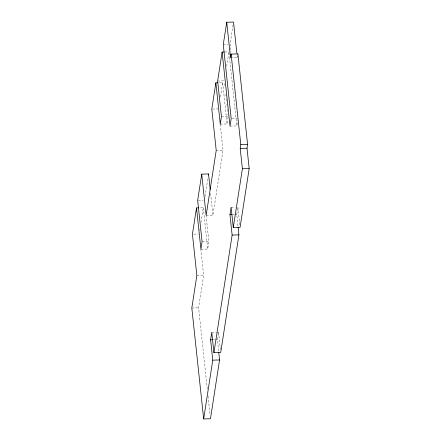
<?xml version="1.0" encoding="UTF-8"?>
<svg xmlns="http://www.w3.org/2000/svg" width="441" height="441" viewBox="0 0 441 441"><rect width="100%" height="100%" fill="white"/><g stroke="black" fill="none" stroke-linecap="round" stroke-linejoin="round"><path stroke-width="0.33" stroke-dasharray="2.21 1.65" d="M199.823 230.163L199.994 229.066M201.008 222.501L203.295 207.722L199.216 207.843M205.048 196.388L207.761 178.875M220.45 96.86L222.65 82.627L218.576 82.748M226.668 66.354L228.818 52.468M233.091 24.839L230.07 44.359L230.913 52.253M207.298 389.133L198.61 307.835L203.643 275.311L200.887 249.49M200.92 249.237L207.711 249.044L208.869 241.536L206.179 216.36M206.145 215.462L212.937 215.263L223.003 150.216L220.241 124.395M220.274 124.141L227.065 123.949L228.229 116.441L227.991 114.219M230.533 57.843L237.33 57.644L237.534 56.31M230.031 126.109L236.823 125.917L237.622 120.757M218.615 351.064L217.391 339.62L218.549 332.117L216.514 332.172M237.969 225.968L236.745 214.524L237.908 207.022L239.81 224.816M223.278 44.552L228.036 44.414M224.833 51.983L228.912 51.862M217.634 81.039L224.425 80.846M212.474 109.076L217.909 108.921M221.437 116.633L228.229 116.441M231.872 118.585L237.308 118.431M216.211 150.409L223.003 150.216M198.34 200.396L203.097 200.258M231.117 207.215L235.191 207.099M232.672 214.64L234.033 214.602M234.711 214.585L236.745 214.524M193.797 234.149L198.549 234.011M202.077 241.729L208.869 241.536M196.851 275.504L203.643 275.311M191.818 308.027L198.61 307.835M211.757 332.31L215.836 332.194M213.312 339.735L214.673 339.697M215.351 339.68L217.391 339.62M237.087 55.423L237.33 57.644M228.973 52.473L229.43 56.735M229.496 57.341L236.823 125.917M224.723 83.625L224.899 85.295M225.853 94.192L226.029 95.862M226.387 99.197L226.564 100.868M226.922 104.203L227.038 105.316M227.517 109.765L227.694 111.435M222.65 82.627L227.065 123.949M210.589 193.318L212.937 215.263M218.549 332.117L220.456 349.911M203.295 207.722L207.711 249.044M208.042 396.068L209.993 414.347"/><path stroke-width="0.66" d="M198.538 207.86L196.504 207.92L192.436 234.188L196.851 275.504L191.818 308.027L203.67 418.95L210.467 418.757L219.563 359.961L218.747 352.331M210.175 189.443L208.521 173.947L201.73 174.14L197.662 200.412L202.077 241.729L200.92 249.237L196.504 207.92M217.898 82.765L215.858 82.825L211.796 109.092L216.211 150.409L206.145 215.462L201.73 174.14M224.155 51.999L222.115 52.06L217.634 81.039L221.437 116.633L220.274 124.141L215.858 82.825M236.85 53.196L233.521 22.05L226.729 22.243L223.278 44.552L231.194 118.607L230.031 126.109L222.115 52.06M208.35 175.044L208.521 173.947M238.107 227.236L238.923 234.866L220.726 352.458L213.935 352.651L232.131 235.059L229.954 214.717L231.117 207.215L233.289 227.556L240.08 227.363L249.182 168.567L247.01 148.226L247.588 144.472L237.908 53.896L231.117 54.089L230.533 57.843L226.729 22.243M237.859 54.204L237.908 53.896M203.67 418.95L212.771 360.154L210.6 339.813L211.757 332.31L213.935 352.651M233.289 227.556L242.39 168.76L240.213 148.419L240.797 144.665L231.117 54.089M240.797 144.665L247.588 144.472M240.213 148.419L247.01 148.226M242.39 168.76L249.182 168.567M229.954 214.717L231.994 214.662M232.131 235.059L238.923 234.866M210.6 339.813L212.634 339.757M212.771 360.154L219.563 359.961"/></g></svg>
